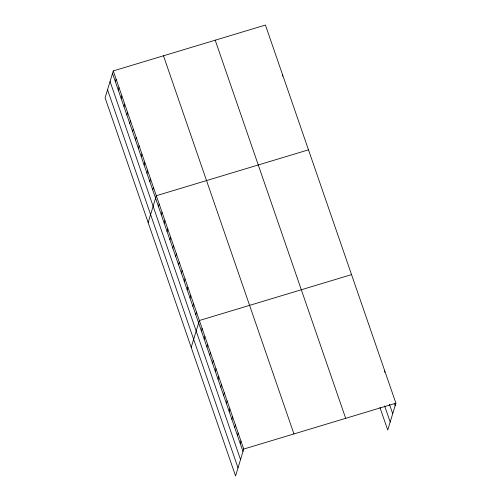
<?xml version="1.0" encoding="UTF-8"?>
<svg xmlns="http://www.w3.org/2000/svg" width="501" height="501" viewBox="0 0 501 501"><rect width="100%" height="100%" fill="white"/><g stroke="black" fill="none" stroke-linecap="round" stroke-linejoin="round"><path stroke-width="0.75" d="M113.264 70.929L105.097 97.814L235.57 475.95L243.736 449.065L113.264 70.929L265.43 25.05L395.903 403.186L387.736 430.071L379.927 407.426M115.387 81.713L116.132 79.252M118.255 90.036L119 87.569M121.123 98.353L121.875 95.891M123.997 106.675L124.743 104.208M126.866 114.992L127.617 112.525M129.734 123.309L130.485 120.847M132.608 131.631L133.354 129.164M135.477 139.948L136.228 137.487M138.345 148.271L139.096 145.804M141.219 156.588L141.965 154.12M144.088 164.904L144.839 162.443M146.956 173.227L147.707 170.76M149.83 181.544L150.576 179.076M152.699 189.86L153.45 187.399M148.152 222.601L156.318 195.716L308.484 149.837M158.441 206.5L159.193 204.039M161.309 214.823L162.061 212.355M164.184 223.139L164.929 220.672M167.052 231.456L167.804 228.995M169.92 239.779L170.672 237.311M172.795 248.095L173.54 245.628M175.663 256.412L176.415 253.951M178.531 264.735L179.283 262.267M181.406 273.051L182.151 270.59M184.274 281.374L185.026 278.907M187.149 289.691L187.894 287.223M190.017 298.007L190.768 295.546M192.885 306.33L193.636 303.863M195.759 314.647L196.505 312.186M191.207 347.381L199.379 320.502L351.545 274.617M201.402 331.004L202.147 328.537M282.276 76.196L282.652 74.962M204.17 339.039L204.922 336.572M206.944 347.074L207.696 344.607M209.719 355.109L210.47 352.641M212.493 363.144L213.238 360.676M215.261 371.178L216.012 368.711M218.035 379.213L218.787 376.752M220.809 387.248L221.555 384.787M223.584 395.283L224.329 392.822M226.352 403.318L227.103 400.856M229.126 411.359L229.878 408.891M231.9 419.393L232.646 416.926M234.675 427.428L235.42 424.961M237.443 435.463L238.194 432.996M240.217 443.498L240.968 441.03M384.442 372.274L384.818 371.047M243.736 449.065L395.903 403.186M394.4 403.462L395.157 405.653M389.434 404.213L392.709 413.707M384.643 405.942L390.185 422.011M215.211 40.193L345.69 418.329M163.476 55.793L293.955 433.929M112.512 73.397L242.991 451.533M110.063 81.456L240.543 459.592M107.54 89.754L238.019 467.89"/></g></svg>
